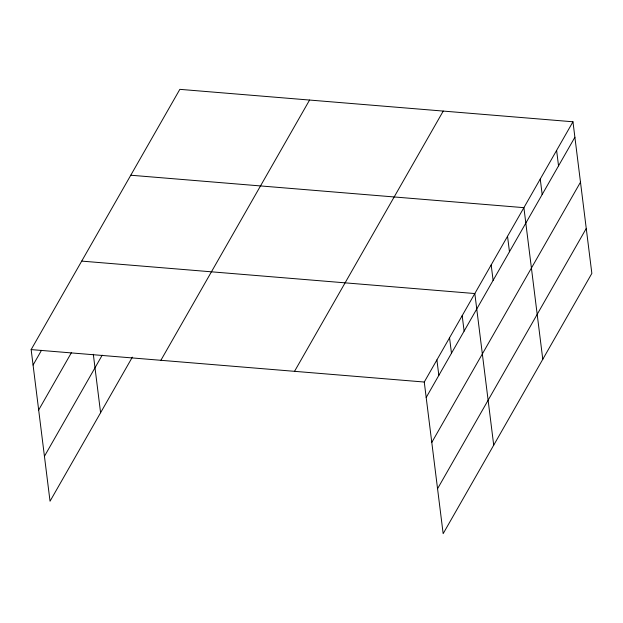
<?xml version="1.0" encoding="UTF-8"?>
<svg xmlns="http://www.w3.org/2000/svg" width="623" height="623" viewBox="0 0 623 623"><rect width="100%" height="100%" fill="white"/><g stroke="black" fill="none" stroke-linecap="round" stroke-linejoin="round"><path stroke-width="0.93" d="M132.341 357.158L50.035 501.219L31.15 349.596L179.845 89.346L572.965 121.781L591.85 273.404L443.155 533.654L424.263 382.031L572.965 121.781M33.074 365.047L41.5 350.305M38.673 409.989L71.443 352.634M44.435 456.285L102.211 355.165M160.882 360.296L309.576 100.046M294.539 371.331L443.233 111.081M426.194 397.49L574.889 137.239M431.786 442.423L580.488 182.173M437.556 488.72L586.251 228.47M130.775 175.227L523.896 207.661L542.781 359.292M81.706 261.107L474.827 293.55L493.712 445.172M31.15 349.596L424.263 382.031M556.604 150.408L558.535 165.866M540.25 179.035L542.174 194.493M507.535 236.288L509.466 251.747M491.181 264.923L493.105 280.373M462.188 315.666L464.112 331.125M449.541 337.791L451.473 353.241M436.902 359.915L438.833 375.365M93.318 354.292L100.591 412.73"/></g></svg>
